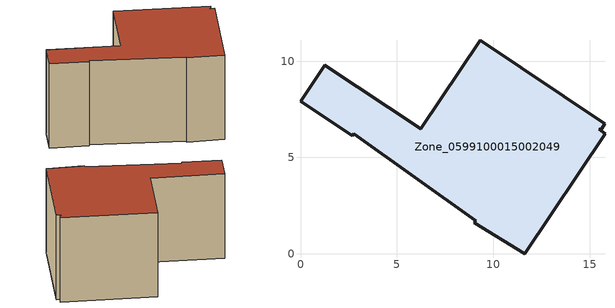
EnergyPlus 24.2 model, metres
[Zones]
Zone_0599100015002049
 floor ground (C_G): 15.49,6.45 15.8,6.22 11.63,0 9.01,1.61 9.08,1.72 2.76,6.24 2.69,6.13 0,7.92 1.25,9.78 6.24,6.5 9.32,11.09 15.8,6.74 15.62,6.48 z0.84
 wall outside (C_F): 0,7.92 2.69,6.13 2.76,6.24 9.08,1.72 9.01,1.61 11.63,0 15.8,6.22 15.49,6.45 15.62,6.48 15.8,6.74 9.32,11.09 6.24,6.5 1.25,9.78 0,7.92 z0.84:8.59
 roof outside (C_R): 2.76,6.24 9.08,1.72 9.01,1.61 11.63,0 15.8,6.22 15.49,6.45 15.62,6.48 15.8,6.74 9.32,11.09 6.24,6.5 1.25,9.78 0,7.92 2.69,6.13 z8.59
[BUILDING]
Pand.0599100015002049: North Axis=0; Terrain=City; Loads Convergence Tolerance Value=0.04; Temperature Convergence Tolerance Value=0.4; Solar Distribution=FullExterior; Maximum Number of Warmup Days=25; Minimum Number of Warmup Days=1
[Site:Location]
Rotterdam.The.Hague.AP_ZH_NLD Design_Conditions: Latitude=51.96; Longitude=4.45; Time Zone=1; Elevation=-4.5
[SITE:GROUNDTEMPERATURE:BUILDINGSURFACE]
18, 18, 18, 18, 18, 18, 18, 18, 18, 18, 18, 18
[MATERIAL] Thermal Absorptance=0.9; Solar Absorptance=0.7; Visible Absorptance=0.7
Name | Roughness | Thickness | Conductivity | Density | Specific Heat
G.TC.1965-1974 | MediumSmooth | 0.15 | 0.882353 | 540 | 1210
F.TC.1965-1974 | Rough | 0.3 | 0.697674 | 1920 | 840
R.TC.1965-1974 | MediumRough | 0.2 | 0.232558 | 1500 | 1000
[CONSTRUCTION]
C_G: G.TC.1965-1974
C_F: F.TC.1965-1974
C_R: R.TC.1965-1974
[ZONE]
Zone_0599100015002049: Type=1; Multiplier=1; Ceiling Height=Autocalculate; Volume=Autocalculate; Floor Area=autocalculate; Part of Total Floor Area=Yes
[ZONEINFILTRATION:DESIGNFLOWRATE]
Infil_Zone_0599100015002049: Zone or ZoneList or Space or SpaceList=Zone_0599100015002049; Schedule=AlwaysOn; Design Flow Rate Calculation Method=Flow/Area; Flow Rate per Floor Area=0.003; Constant Term Coefficient=1; Temperature Term Coefficient=0; Velocity Term Coefficient=0; Velocity Squared Term Coefficient=0
[HVACTEMPLATE:ZONE:IDEALLOADSAIRSYSTEM]
Zone_0599100015002049: Maximum Heating Supply Air Temperature=50; Minimum Cooling Supply Air Temperature=13; Maximum Heating Supply Air Humidity Ratio=0.0156; Minimum Cooling Supply Air Humidity Ratio=0.0077; Heating Limit=NoLimit; Cooling Limit=NoLimit; Dehumidification Control Type=ConstantSensibleHeatRatio; Cooling Sensible Heat Ratio=0.7; Dehumidification Setpoint=60; Humidification Control Type=None; Humidification Setpoint=30; Outdoor Air Method=None; Outdoor Air Flow Rate per Person=0.00944; Outdoor Air Flow Rate per Zone Floor Area=0; Outdoor Air Flow Rate per Zone=0; Demand Controlled Ventilation Type=None; Outdoor Air Economizer Type=NoEconomizer; Heat Recovery Type=None; Sensible Heat Recovery Effectiveness=0.7; Latent Heat Recovery Effectiveness=0.65
[ZONECONTROL:THERMOSTAT]
ThermostatControl_Zone_0599100015002049: Zone or ZoneList=Zone_0599100015002049; Control Type Schedule=DualSetpointControlType; Control 1=Thermostat_Zone_0599100015002049; Temperature Difference Between Cutout And Setpoint=0
[THERMOSTATSETPOINT:DUALSETPOINT]
Thermostat_Zone_0599100015002049: Heating Setpoint Temperature Schedule=HeatingSetpoint_Zone_0599100015002049; Cooling Setpoint Temperature Schedule=CoolingSetpoint_Zone_0599100015002049
[SCHEDULE:COMPACT]
HeatingSetpoint_Zone_0599100015002049: Through: 12/31, For: AllDays, Until: 24:00, 21
CoolingSetpoint_Zone_0599100015002049: Through: 12/31, For: AllDays, Until: 24:00, 24
DualSetpointControlType: Through: 12/31, For: AllDays, Until: 24:00, 4
AlwaysOn: Through: 12/31, For: AllDays, Until: 24:00, 1
